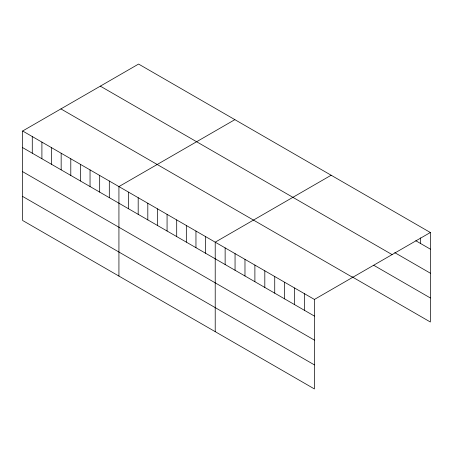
<?xml version="1.0" encoding="UTF-8"?>
<svg xmlns="http://www.w3.org/2000/svg" width="453" height="453" viewBox="0 0 453 453"><rect width="100%" height="100%" fill="white"/><g stroke="black" fill="none" stroke-linecap="round" stroke-linejoin="round"><path stroke-width="0.68" d="M22.65 130.996L314.416 299.444L314.416 388.94L22.65 220.492L22.65 130.996L138.584 64.06L430.35 232.508L430.35 322.004L352.157 276.862M234.869 119.649L118.929 186.585L118.929 276.081M331.149 175.237L215.215 242.174L215.215 331.67M314.416 299.444L430.35 232.508M415.763 240.724L430.35 249.144M394.756 252.638L430.35 273.187M100.328 86.149L392.088 254.597M373.748 265.282L430.35 297.961M60.912 108.907L352.672 277.355M22.65 147.633L314.416 316.081M22.65 171.676L314.416 340.124M22.65 196.449L314.416 364.897M420.429 237.87L420.429 243.42M304.495 293.714L304.495 310.35M294.575 287.989L294.575 304.626M284.654 282.264L284.654 298.895M274.733 276.534L274.733 293.17M264.812 270.809L264.812 287.445M254.892 265.079L254.892 281.715M244.977 259.354L244.977 275.99M235.056 253.623L235.056 270.26M225.135 247.899L225.135 264.535M205.588 236.613L205.588 253.25M195.956 231.053L195.956 247.689M186.33 225.498L186.33 242.129M176.704 219.937L176.704 236.574M167.072 214.377L167.072 231.013M157.446 208.816L157.446 225.452M147.814 203.261L147.814 219.898M138.188 197.701L138.188 214.337M128.561 192.14L128.561 208.776M109.303 181.024L109.303 197.661M99.677 175.464L99.677 192.1M90.045 169.909L90.045 186.54M80.419 164.348L80.419 180.985M70.793 158.788L70.793 175.424M61.161 153.233L61.161 169.864M51.534 147.672L51.534 164.309M41.908 142.112L41.908 158.748M32.276 136.557L32.276 153.188"/></g></svg>
